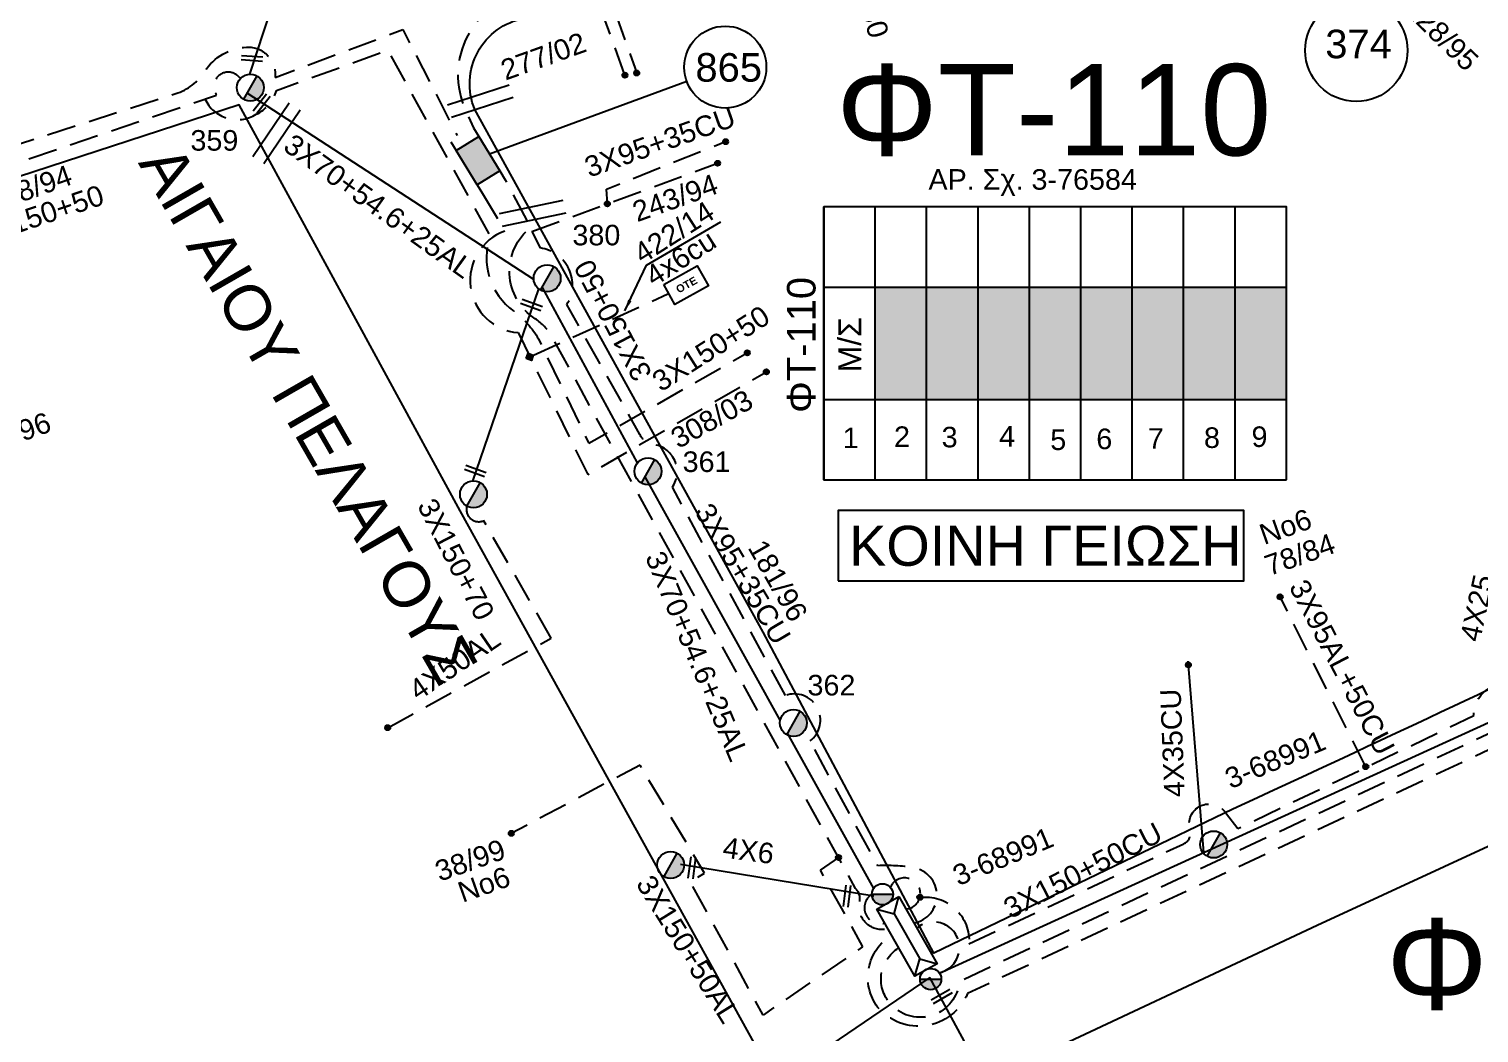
# Model space of a CAD drawing. Header units: millimetres. Extents: x 938 to 3112, y 793 to 1825.
# Drawn here: x 2313.4 to 2440.3, y 1128.3 to 1216.2 of the extents above; entities that cross this region are included whole.
import ezdxf
from ezdxf.enums import TextEntityAlignment as Align

# ---------------------------------------------------------------- set-up
doc = ezdxf.new("R2010")
doc.units = ezdxf.units.MM
doc.linetypes.add('DASHED', pattern=[19.05, 12.7, -6.35])
for name, color, linetype in [('Link Box 4 Διευθύνσεων', 7, 'Continuous'), ('Pillar OTE', 7, 'Continuous'), ('Ασφαλειοκιβώτια Χ.Τ 9 αναχωρήσεων', 7, 'Continuous'), ('Γέφυρες Εναερίου Δικτύου', 7, 'Continuous'), ('Γυμνά εναέρια ΧΤ (3Φ)   4x35CU', 7, 'Continuous'), ('Γυμνά εναέρια ΧΤ και ΦΟΠ (3Φ)   4x50+16AL', 7, 'Continuous'), ('Εναέρια παροχή ΧΤ 4x25', 7, 'SYN_LINE'), ('Επιγραφές - Σχήματα', 7, 'Continuous'), ('Καλώδια ΧΤ   3x150+50AL', 7, 'DASHED'), ('Καλώδια ΧΤ   3x150+50CU', 7, 'DASHED'), ('Καλώδια ΧΤ   3x150+70AL', 7, 'DASHED'), ('Καλώδια ΧΤ   3x82+57+13-5', 7, 'Continuous'), ('Καλώδια ΧΤ   3x95+35CU', 7, 'DASHED'), ('Καλώδια ΧΤ   3x95AL+50CU', 7, 'DASHED'), ('Καλώδια ΧΤ   4x50AL', 7, 'DASHED'), ('Καλώδια ΧΤ   4x6CU', 7, 'DASHED'), ('Μηχανική τομή', 7, 'Continuous'), ('Στύλος ΦΜ', 7, 'Continuous'), ('Στύλος ΦΜ @ 1', 7, 'Continuous'), ('Συνδέσεις', 7, 'Continuous'), ('Συνεστραμμένα ΧΤ   3x70+54.6+25AL', 7, 'SYN_LINE'), ('Τομή', 7, 'Continuous'), ('Υποσταθμός εναέριος 2 στύλων', 7, 'Continuous'), ('Υποσταθμός πόλεως', 7, 'Continuous'), ('Υπόβαθρο ΔΕΗ', 7, 'Continuous'), ('Υπόγεια καλώδια Παροχών ΧΤ   4x6', 7, 'DASHED')]:
    doc.layers.add(name, color=color, linetype=linetype)
doc.styles.get("Standard").update_dxf_attribs({"font": 'arial.ttf'})
doc.linetypes.add('SYN_LINE', pattern='A,0.5,-0.0001,["/\\/\\/\\/",Standard,S=0.1,R=0,X=0,Y=-0.05],-0.25', length=0.7501)
doc.dimstyles.new('ISO-25', dxfattribs={"dimtxt": 2.5, "dimasz": 2.5, "dimexe": 1.25, "dimexo": 0.625, "dimtad": 1, "dimtxsty": 'Standard', "dimcen": 2.5, "dimaunit": 2, "dimazin": 0, "dimtfac": 1, "dimtmove": 0, "dimatfit": 3, "dimfxl": 1, "dimarcsym": 0})

# ---------------------------------------------------------------- blocks, each defined once
blk = doc.blocks.new('ΑΣΦΑΛΕΙΟΚΙΒΩΤΙΟ ΥΠΟΣΤΑΘΜΟΥ 9 ΑΝΑΧΩΡΗΣΕΩΝ')
at = {"layer": 'Ασφαλειοκιβώτια Χ.Τ 9 αναχωρήσεων', "ltscale": 40}
for p, q in [((-23.8, 40.36), (24.02, 40.36)), ((-9.72, 40.36), (-9.72, -40.64)), ((9.94, 40.36), (9.94, -40.64)), ((-23.8, 31.36), (24.02, 31.36)), ((-23.8, 22.36), (24.02, 22.36)), ((-23.8, 13.36), (24.02, 13.36)), ((-23.8, 4.36), (24.02, 4.36)), ((-23.8, -4.64), (24.02, -4.64)), ((-23.8, -13.64), (24.02, -13.64)), ((-23.8, -22.64), (24.02, -22.64)), ((-23.8, -31.64), (24.02, -31.64))]:
    blk.add_line(p, q, dxfattribs=at)
at = {"layer": 'Ασφαλειοκιβώτια Χ.Τ 9 αναχωρήσεων'}
blk.add_lwpolyline([(-23.8, -40.64), (24.02, -40.64), (24.02, 40.36), (-23.8, 40.36)], close=True, dxfattribs=at)
for s, p in [('1', (-18.22, 37.06)), ('2', (-18.02, 28.07)), ('3', (-18.09, 19.73)), ('4', (-17.94, 9.66)), ('5', (-18.55, 0.71)), ('6', (-18.4, -7.35)), ('7', (-18.34, -16.37)), ('8', (-18.19, -26.2)), ('9', (-18.02, -34.53))]:
    blk.add_text(s, height=3.6, rotation=270, dxfattribs=at).set_placement(p)
at = {"layer": 'Ασφαλειοκιβώτια Χ.Τ 9 αναχωρήσεων', "ltscale": 40}
for tag, height, p in [('ΟΝΟΜΑ', 5, (-0.16, 44.31)), ('ΚΕΙΜΕΝΟ 1', 2, (17.06, 35.59)), ('ΚΕΙΜΕΝΟ 2', 2, (17.06, 26.88)), ('ΚΕΙΜΕΝΟ 3', 2, (17.06, 17.69)), ('ΚΕΙΜΕΝΟ 4', 2, (17.06, 8.71)), ('ΚΕΙΜΕΝΟ 5', 2, (17.06, -0.13)), ('ΚΕΙΜΕΝΟ 6', 2, (17.06, -9.05)), ('ΚΕΙΜΕΝΟ 7', 2, (17.06, -18.13)), ('ΚΕΙΜΕΝΟ 8', 2, (17.06, -26.85)), ('ΚΕΙΜΕΝΟ 9', 2, (17.06, -35.99)), ('ΣΧ', 2, (-0.1, -42.64))]:
    blk.add_attdef(tag, text='', height=height, dxfattribs=at).set_placement(p, align=Align.MIDDLE_CENTER)
blk = doc.blocks.new('LINK BOX 4 ΑΝΑΧΩΡΗΣΕΩΝ')
at = {"layer": 'Link Box 4 Διευθύνσεων', "ltscale": 40}
blk.add_hatch(color=256, dxfattribs=at).paths.add_polyline_path([(-3.54, 0), (-3.54, -4.67), (3.54, -4.67), (3.54, 0)])
for p, q in [((-3.54, 0), (-5.33, 0)), ((5.33, 0), (3.54, 0)), ((-3.54, -4.67), (-5.33, -4.67)), ((5.33, -4.67), (3.54, -4.67))]:
    blk.add_line(p, q, dxfattribs=at)
blk.add_lwpolyline([(-3.54, -4.67), (-3.54, 0), (3.54, 0), (3.54, -4.67)], close=True, dxfattribs=at)
blk = doc.blocks.new('ΥΠΟΣΤΑΘΜΟΣ ΕΝΑΕΡΙΟΣ ΕΠΙ 2 ΣΤΥΛΩΝ')
at = {"layer": 'Υποσταθμός εναέριος 2 στύλων', "linetype": 'Continuous'}
for points in [[(-11.97, -2.11, 0.574793), (-8.45, -0.07, 0.268822), (-9.64, 1.98)], [(9.68, -2.15, 0.574793), (13.19, -0.1, 0.268822), (12.01, 1.95)]]:
    blk.add_hatch(color=256, dxfattribs=at).paths.add_polyline_path(points)
for p, q in [((-11.97, -2.11), (-9.64, 1.98)), ((9.68, -2.15), (12.01, 1.95))]:
    blk.add_line(p, q, dxfattribs=at)
for centre in [(-10.81, -0.07), (10.84, -0.1)]:
    blk.add_circle(centre, 2.36, dxfattribs=at)
at = {"layer": 'Υποσταθμός πόλεως', "linetype": 'Continuous', "ltscale": 40}
blk.add_lwpolyline([(-8.57, 2.82), (8.57, 2.82), (8.57, -2.82), (-8.57, -2.82)], close=True, dxfattribs=at)
for points in [[(-5.75, 0), (-8.57, 2.82)], [(-8.57, -2.82), (-5.75, 0)], [(-5.75, 0), (5.75, 0)], [(5.75, 0), (8.57, 2.82)], [(8.57, -2.82), (5.75, 0)]]:
    blk.add_lwpolyline(points, dxfattribs=at)
at = {"layer": 'Υποσταθμός εναέριος 2 στύλων', "ltscale": 40, "flags": 1}
for tag, p in [('ΜΕΤΑΣΧΗΜΑΤΙΣΜΟΣ', (14.09, 2.51)), ('ΙΣΧΥΣ', (14.07, -0.28)), ('ΑΡΙΘΜΟΣ', (14.19, -3))]:
    blk.add_attdef(tag, p, '', height=1.8, dxfattribs=at)
blk = doc.blocks.new('ΥΠΑΡΧΩΝ ΤΣΙΜΕΝΤΕΝΙΟΣ ΣΤΥΛΟΣ')
at = {"layer": 'Στύλος ΦΜ'}
blk.add_hatch(color=256, dxfattribs=at).paths.add_polyline_path([(-1.29, -2.28, 0.574793), (2.62, 0, 0.268822), (1.3, 2.27)])
blk.add_line((-1.29, -2.28), (1.3, 2.27), dxfattribs=at)
blk.add_circle((0, 0), 2.62, dxfattribs=at)
at = {"layer": 'Στύλος ΦΜ', "flags": 4}
for tag, p in [('ΑΡΙΘΜΟΣ', (-4.68, 8.05)), ('ΤΥΠΟΣ', (-4.91, 3.03))]:
    blk.add_attdef(tag, p, '', height=4, dxfattribs=at)
blk = doc.blocks.new('ΤΟΜΗ')
at = {"layer": 'Τομή', "ltscale": 40}
for p, q in [((-5.68, 0), (5.68, 0)), ((5.68, -2.33), (-5.68, -2.33))]:
    blk.add_line(p, q, dxfattribs=at)
blk = doc.blocks.new('_ΣΥΝΔΕΣΗ')
at = {"layer": 'Συνδέσεις', "linetype": 'SYN_LINE', "ltscale": 40}
blk.add_hatch(color=256, dxfattribs=at).paths.add_polyline_path([(0.5, -0.01, 1), (-0.5, -0.01, 1)])
at = {"layer": 'Συνδέσεις'}
blk.add_circle((0, -0.01), 0.5, dxfattribs=at)
blk = doc.blocks.new('ΜΗΧΑΝΙΚΗ ΤΟΜΗ')
at = {"layer": 'Μηχανική τομή', "ltscale": 40}
for p, q in [((-1.89, 0.78), (1.89, 0.78)), ((1.89, 0), (-1.89, 0))]:
    blk.add_line(p, q, dxfattribs=at)
blk = doc.blocks.new('PILLAR ΟΤΕ')
at = {"layer": 'Pillar OTE', "ltscale": 40}
blk.add_lwpolyline([(-3.31, 2.02), (3.39, 2.02), (3.39, -1.99), (-3.31, -1.99)], close=True, dxfattribs=at)
at = {"layer": 'Pillar OTE', "insert": (-1.81, 0.71), "char_height": 1.3575, "width": 109.961, "attachment_point": 1}
blk.add_mtext('{\\fArial|b1|i0|c161|p34;OTE}', dxfattribs=at)
blk = doc.blocks.new('TSONTA XT1')
at = {"ltscale": 40}
h = blk.add_hatch(color=256, dxfattribs=at)
h.dxf.hatch_style = 1
h.paths.add_polyline_path([(595.96, 2487.66), (597.07, 2488.77), (595.96, 2489.87), (594.85, 2488.77)])
blk.add_lwpolyline([(594.85, 2488.77), (595.96, 2489.87), (597.07, 2488.77), (595.96, 2487.66)], close=True, dxfattribs=at)

msp = doc.modelspace()

# ---------------------------------------------------------------- hatches: boundary and pattern name
at = {"layer": 'Ασφαλειοκιβώτια Χ.Τ 9 αναχωρήσεων'}
for color, points in [(1, [(2387.48, 1183.78), (2391.98, 1183.78), (2391.98, 1193.61), (2387.48, 1193.61)]), (2, [(2391.98, 1193.61), (2391.98, 1183.78), (2396.48, 1183.78), (2396.48, 1193.61)]), (62, [(2396.48, 1193.61), (2396.48, 1183.78), (2400.98, 1183.78), (2400.98, 1193.61)]), (85, [(2400.98, 1193.61), (2400.98, 1183.78), (2405.48, 1183.78), (2405.48, 1193.61)]), (151, [(2405.48, 1193.61), (2405.48, 1183.78), (2409.98, 1183.78), (2409.98, 1193.61)]), (30, [(2409.98, 1193.61), (2409.98, 1183.78), (2414.48, 1183.78), (2414.48, 1193.61)]), (27, [(2414.48, 1193.61), (2414.48, 1183.78), (2418.98, 1183.78), (2418.98, 1193.61)]), (5, [(2418.98, 1193.61), (2418.98, 1183.78), (2423.48, 1183.78), (2423.48, 1193.61)])]:
    msp.add_hatch(color=color, dxfattribs=at).paths.add_polyline_path(points)
at = {"layer": 'Ασφαλειοκιβώτια Χ.Τ 9 αναχωρήσεων', "lineweight": 30}
msp.add_hatch(color=1, dxfattribs=at).paths.add_polyline_path([(2387.48, 1193.61), (2387.48, 1183.78), (2391.98, 1183.78), (2391.98, 1193.61)])

# ---------------------------------------------------------------- linework, layer by layer
at = {"layer": 'Γέφυρες Εναερίου Δικτύου', "color": 30, "linetype": 'DASHED', "ltscale": 0.2, "flags": 128}
msp.add_lwpolyline([(2370.36, 1219.98), (2368.55, 1224.53), (2365.19, 1223.75), (2364.92, 1224.48), (2357.1, 1221.65), (2357.62, 1219.55, 0.498554), (2351.47, 1209.46), (2352.31, 1207.57)], format="xyb", dxfattribs=at)
at = {"layer": 'Γέφυρες Εναερίου Δικτύου', "color": 85, "linetype": 'DASHED', "ltscale": 0.2, "flags": 128}
msp.add_lwpolyline([(2365.57, 1212.18), (2361.07, 1224.55)], dxfattribs=at)
at = {"layer": 'Γέφυρες Εναερίου Δικτύου', "color": 151, "linetype": 'DASHED', "ltscale": 0.2, "flags": 128}
msp.add_lwpolyline([(2369.36, 1219.61), (2368.28, 1222.43), (2363.56, 1220.91), (2366.6, 1212.36)], dxfattribs=at)
at = {"layer": 'Γέφυρες Εναερίου Δικτύου', "color": 151, "linetype": 'SYN_LINE', "ltscale": 20, "flags": 128}
msp.add_lwpolyline([(2352.26, 1176.65), (2358.04, 1193.46)], dxfattribs=at)
at = {"layer": 'Γυμνά εναέρια ΧΤ (3Φ)   4x35CU', "color": 173, "linetype": 'SYN_LINE', "ltscale": 20, "flags": 128}
msp.add_lwpolyline([(2416.26, 1144.14), (2414.87, 1160.87)], dxfattribs=at)
at = {"layer": 'Γυμνά εναέρια ΧΤ και ΦΟΠ (3Φ)   4x50+16AL', "color": 1, "linetype": 'DASHED', "ltscale": 0.2, "flags": 128}
msp.add_lwpolyline([(2483.83, 1172.36), (2474.92, 1168.08), (2470.68, 1167.48), (2441.21, 1153.11), (2395.56, 1131.78, -0.561874), (2387.69, 1130.59, -0.435328), (2388.9, 1136.9, -0.294551)], format="xyb", dxfattribs=at)
at = {"layer": 'Γυμνά εναέρια ΧΤ και ΦΟΠ (3Φ)   4x50+16AL', "color": 85, "flags": 128}
msp.add_lwpolyline([(2392.25, 1133.18), (2358.97, 1110.55)], dxfattribs=at)
at = {"layer": 'Επιγραφές - Σχήματα', "linetype": 'Continuous', "ltscale": 0.2}
msp.add_line((2353.7, 1205.3), (2370.98, 1211.64), dxfattribs=at)
at = {"layer": 'Επιγραφές - Σχήματα', "color": 190}
msp.add_lwpolyline([(2384.24, 1167.91), (2419.75, 1167.91), (2419.75, 1174.08), (2384.24, 1174.08)], close=True, dxfattribs=at)
at = {"layer": 'Επιγραφές - Σχήματα', "linetype": 'Continuous', "ltscale": 0.2}
for centre, radius in [((2429.6, 1214.35), 4.48), ((2374.35, 1212.88), 3.59)]:
    msp.add_circle(centre, radius, dxfattribs=at)
at = {"layer": 'Επιγραφές - Σχήματα', "color": 151, "linetype": 'DASHED', "ltscale": 0.2}
msp.add_arc((2390.06, 1140.54), 1.37, 274.4083, 156.1936, dxfattribs=at)
at = {"layer": 'Επιγραφές - Σχήματα', "color": 85, "linetype": 'DASHED', "ltscale": 0.2}
msp.add_arc((2387.94, 1139.29), 1.4, 122.7196, 285.1462, dxfattribs=at)
at = {"layer": 'Επιγραφές - Σχήματα', "color": 173, "linetype": 'DASHED', "ltscale": 0.2}
msp.add_arc((2392.6, 1135.8), 2.25, 282.1584, 131.2135, dxfattribs=at)
at = {"layer": 'Καλώδια ΧΤ   3x150+50AL', "color": 5, "linetype": 'DASHED', "ltscale": 0.2, "flags": 128}
msp.add_lwpolyline([(2262.12, 1184.38), (2259.58, 1193.38), (2271.49, 1196.64), (2272.08, 1195.16), (2303.47, 1204.21), (2303.88, 1203.39), (2326.24, 1210.56, 0.173601), (2328.79, 1212.51, -0.240606), (2332.45, 1214.63, -0.466411), (2334.94, 1211.97), (2346.12, 1216.17), (2350.88, 1206.91)], format="xyb", dxfattribs=at)
at = {"layer": 'Καλώδια ΧΤ   3x150+50AL', "color": 85, "linetype": 'DASHED', "ltscale": 0.2, "flags": 128}
msp.add_lwpolyline([(2328.8, 1210.1, 0.451944), (2333.29, 1208.75, 0.217019), (2335.05, 1210.84), (2344.8, 1214.36), (2353.75, 1198.12, 0.325679), (2355.84, 1191.51, -0.10438), (2358, 1189.09), (2362.4, 1179.96), (2376.28, 1187.87)], format="xyb", dxfattribs=at)
msp.add_lwpolyline([(2263.76, 1184.84), (2261.61, 1192.75), (2270.53, 1195.62), (2271.62, 1193.12), (2301.96, 1202.29), (2302.48, 1201.15), (2329.8, 1210.44)], dxfattribs=at)
at = {"layer": 'Καλώδια ΧΤ   3x150+50AL', "color": 27, "linetype": 'DASHED', "ltscale": 0.2, "flags": 128}
msp.add_lwpolyline([(2388.29, 1137.39, -0.509182), (2386.12, 1139.83, 0.26482), (2385.75, 1140.99), (2359.17, 1189.29, 0.12588), (2357.71, 1190.85, -0.511435), (2357.33, 1198.86), (2355.1, 1203.03)], format="xyb", dxfattribs=at)
at = {"layer": 'Καλώδια ΧΤ   3x150+50AL', "color": 5, "linetype": 'DASHED', "ltscale": 0.2, "flags": 128}
for points in [[(2353.11, 1201.81), (2355.06, 1198.53)], [(2356.21, 1189.64), (2362.32, 1177.21), (2377.95, 1186.21)]]:
    msp.add_lwpolyline(points, dxfattribs=at)
at = {"layer": 'Καλώδια ΧΤ   3x150+50AL', "color": 27, "linetype": 'DASHED', "ltscale": 0.2, "flags": 128}
msp.add_lwpolyline([(2384.27, 1143.69), (2382.65, 1142.59), (2386.38, 1135.88), (2377.67, 1129.9), (2371.29, 1141.58), (2372.53, 1142.32), (2366.89, 1151.77), (2355.62, 1145.8)], dxfattribs=at)
at = {"layer": 'Καλώδια ΧΤ   3x150+50AL', "color": 85, "linetype": 'DASHED', "ltscale": 0.2}
msp.add_arc((2330.84, 1211.17), 1.27, 33.5116, 214.9216, dxfattribs=at)
at = {"layer": 'Καλώδια ΧΤ   3x150+50AL', "color": 5, "linetype": 'DASHED', "ltscale": 0.2}
msp.add_arc((2356.61, 1194.21), 4.59, 109.7295, 264.9971, dxfattribs=at)
at = {"layer": 'Καλώδια ΧΤ   3x150+50CU', "color": 30, "linetype": 'DASHED', "ltscale": 0.2, "flags": 128}
msp.add_lwpolyline([(2482.2, 1200.29), (2493.68, 1182.26), (2472.49, 1171.22, 0.088346), (2469.27, 1168.74, 0.223385), (2469, 1167.87, -0.529695), (2468.27, 1167.2), (2394.85, 1132.83, -0.638661), (2388.94, 1130.74, -0.486068), (2389.54, 1135.78, -0.438582)], format="xyb", dxfattribs=at)
at = {"layer": 'Καλώδια ΧΤ   3x150+50CU', "color": 173, "linetype": 'Continuous', "ltscale": 0.2, "flags": 128}
msp.add_lwpolyline([(2393.1, 1133.57), (2441.48, 1155.66), (2467.12, 1167.63), (2494.35, 1171.35)], dxfattribs=at)
at = {"layer": 'Καλώδια ΧΤ   3x150+50CU', "color": 151, "linetype": 'DASHED', "ltscale": 0.2, "flags": 128}
for points in [[(2395.69, 1136.14), (2414.49, 1144.89, 0.373114), (2415.04, 1146.12, -0.855459), (2418.15, 1147.62), (2419.22, 1146.23), (2439.89, 1156.11, -0.662628), (2444.39, 1158.16), (2466.97, 1168.8)], [(2391.39, 1140.2, -0.474151), (2395.69, 1136.14, -0.282787)]]:
    msp.add_lwpolyline(points, format="xyb", dxfattribs=at)
at = {"layer": 'Καλώδια ΧΤ   3x150+50CU', "color": 154, "linetype": 'DASHED', "ltscale": 0.2, "flags": 128}
msp.add_lwpolyline([(2390.42, 1139.34), (2390.47, 1139.36)], dxfattribs=at)
at = {"layer": 'Καλώδια ΧΤ   3x150+70AL', "color": 151, "linetype": 'DASHED', "ltscale": 0.2, "flags": 128}
msp.add_lwpolyline([(2359.12, 1162.9), (2353.19, 1173.18)], dxfattribs=at)
at = {"layer": 'Καλώδια ΧΤ   3x150+70AL', "color": 27, "linetype": 'DASHED', "ltscale": 0.2}
msp.add_arc((2352.77, 1174.17), 1.08, 164.856, 292.8467, dxfattribs=at)
at = {"layer": 'Καλώδια ΧΤ   3x82+57+13-5', "color": 85, "flags": 128}
msp.add_lwpolyline([(2332.72, 1212.27), (2344.03, 1246.69)], dxfattribs=at)
at = {"layer": 'Καλώδια ΧΤ   3x95+35CU', "color": 2, "linetype": 'DASHED', "ltscale": 0.2}
msp.add_line((2357.42, 1198.49), (2358.14, 1197.05), dxfattribs=at)
at = {"layer": 'Καλώδια ΧΤ   3x95+35CU', "color": 2, "linetype": 'DASHED', "ltscale": 0.2, "flags": 128}
for points in [[(2364.03, 1200.92), (2363.95, 1202.21), (2374.37, 1206.36)], [(2357.42, 1198.49), (2373.68, 1204.47)]]:
    msp.add_lwpolyline(points, dxfattribs=at)
for points in [[(2379.62, 1157.88), (2369.72, 1176.1, 0.559933), (2368.02, 1179.86, -0.265322), (2366.88, 1180.71), (2360.48, 1192.1, 0.546551), (2358.14, 1197.05)], [(2390.85, 1137.96, 0.845922), (2390.83, 1142.8, 0.052657), (2387.71, 1142.97), (2381.78, 1153.9)]]:
    msp.add_lwpolyline(points, format="xyb", dxfattribs=at)
at = {"layer": 'Καλώδια ΧΤ   3x95+35CU', "color": 2, "linetype": 'DASHED', "ltscale": 0.2}
msp.add_arc((2380.39, 1155.72), 2.29, 307.3054, 109.7313, dxfattribs=at)
at = {"layer": 'Καλώδια ΧΤ   3x95AL+50CU', "color": 151, "linetype": 'DASHED', "ltscale": 0.2, "flags": 128}
msp.add_lwpolyline([(2430.43, 1151.64), (2422.93, 1166.5)], dxfattribs=at)
at = {"layer": 'Καλώδια ΧΤ   4x50AL', "color": 85, "linetype": 'DASHED', "ltscale": 0.2, "flags": 128}
msp.add_lwpolyline([(2344.8, 1155.05), (2359.12, 1162.9)], dxfattribs=at)
at = {"layer": 'Καλώδια ΧΤ   4x6CU', "color": 151, "linetype": 'SYN_LINE', "ltscale": 20, "flags": 128}
msp.add_lwpolyline([(2387.35, 1140.3), (2370.43, 1143.09)], dxfattribs=at)
at = {"layer": 'Συνεστραμμένα ΧΤ   3x70+54.6+25AL', "color": 151, "linetype": 'SYN_LINE', "ltscale": 20, "flags": 128}
for points in [[(2357.58, 1194.29), (2332.5, 1210.59)], [(2366.67, 1178.23), (2358.33, 1193.64)], [(2379.17, 1155.72), (2367.33, 1177.03)], [(2387.35, 1140.99), (2379.81, 1154.57)]]:
    msp.add_lwpolyline(points, dxfattribs=at)
at = {"layer": 'Συνεστραμμένα ΧΤ   3x70+54.6+25AL', "color": 85, "linetype": 'SYN_LINE', "ltscale": 20, "flags": 128}
msp.add_lwpolyline([(2409.09, 1102.11), (2392.25, 1133.18)], dxfattribs=at)
at = {"layer": 'Υπόβαθρο ΔΕΗ', "flags": 128}
for points in [[(2356.73, 1217.16), (2401.94, 1234.15), (2435.1, 1246.01, -0.309559), (2441.4, 1244.92, -0.009292), (2486.98, 1180.58, -0.007422), (2418.79, 1147.93), (2392.62, 1135.33), (2377.68, 1163.41), (2352.42, 1209.18, -0.474665), (2356.73, 1217.16, -0.570458)], [(2356.73, 1217.16), (2401.94, 1234.15), (2435.1, 1246.01, -0.309559), (2441.4, 1244.92, -0.009292), (2486.98, 1180.58, -0.007422), (2418.79, 1147.93), (2392.62, 1135.33), (2377.68, 1163.41), (2352.42, 1209.18, -0.474665), (2356.73, 1217.16, -0.570458)], [(2398.3, 1124.67), (2419.51, 1090.01), (2424.49, 1081.25), (2444.8, 1053.67), (2459.02, 1034.29), (2472.87, 1014.86, 0.213736), (2480.45, 1014.27), (2516.5, 1037.7), (2544.98, 1056, 0.544418), (2547.45, 1070.71, 0.385819), (2554.89, 1087.04), (2531.09, 1120.62), (2506.42, 1154.07), (2494.8, 1170.01), (2459.91, 1153.33), (2426.16, 1137.74), (2398.3, 1124.67)], [(2398.3, 1124.67), (2419.51, 1090.01), (2424.49, 1081.25), (2444.8, 1053.67), (2459.02, 1034.29), (2472.87, 1014.86, 0.213736), (2480.45, 1014.27), (2516.5, 1037.7), (2544.98, 1056, 0.544418), (2547.45, 1070.71, 0.385819), (2554.89, 1087.04), (2531.09, 1120.62), (2506.42, 1154.07), (2494.8, 1170.01), (2459.91, 1153.33), (2426.16, 1137.74), (2398.3, 1124.67)]]:
    msp.add_lwpolyline(points, format="xyb", dxfattribs=at)
for points in [[(2179.96, 1159.4), (2216.17, 1106.19), (2255.77, 1047.91), (2302.67, 1075.1), (2330.67, 1091.54), (2315.31, 1119.94), (2319.15, 1121.89), (2334.27, 1094.54), (2377.63, 1126.11), (2351.14, 1174.03), (2331.79, 1209.59), (2287.51, 1195.14), (2233.9, 1178.16), (2179.96, 1159.4)], [(2334.8, 1094.92), (2377.63, 1126.11), (2351.14, 1174.03), (2331.79, 1209.59), (2287.51, 1195.14), (2233.9, 1178.16), (2179.96, 1159.4)], [(2367.45, 1195.55), (2373.97, 1199.35)]]:
    msp.add_lwpolyline(points, dxfattribs=at)
at = {"layer": 'Υπόγεια καλώδια Παροχών ΧΤ   4x6', "color": 5, "linetype": 'DASHED', "ltscale": 0.2}
msp.add_lwpolyline([(2357.55, 1187.66), (2369.33, 1193.03)], dxfattribs=at)

# ---------------------------------------------------------------- block references
at = {"layer": 'Link Box 4 Διευθύνσεων', "xscale": 0.5000000000002991, "yscale": 0.5000000000002991, "zscale": 0.5000000000002991, "rotation": 121.5148747824052}
msp.add_blockref('LINK BOX 4 ΑΝΑΧΩΡΗΣΕΩΝ', (2351.71, 1204.08), dxfattribs=at)
at = {"layer": 'Pillar OTE', "xscale": 0.5, "yscale": 0.5, "zscale": 0.5, "rotation": 28.88305099722077}
msp.add_blockref('PILLAR ΟΤΕ', (2370.91, 1193.78), dxfattribs=at)
at = {"layer": 'Ασφαλειοκιβώτια Χ.Τ 9 αναχωρήσεων', "xscale": 0.5, "yscale": 0.5, "zscale": 0.5, "rotation": 90}
msp.add_blockref('ΑΣΦΑΛΕΙΟΚΙΒΩΤΙΟ ΥΠΟΣΤΑΘΜΟΥ 9 ΑΝΑΧΩΡΗΣΕΩΝ', (2403.16, 1188.64), dxfattribs=at).add_auto_attribs({'ΟΝΟΜΑ': 'ΦΤ-110'})
at = {"layer": 'Μηχανική τομή'}
for p, xscale, yscale, zscale, rotation in [((2332.93, 1213.84), 0.499999999999921, 0.499999999999921, 0.499999999999921, 176.242055877092), ((2333.61, 1209.81), 0.4999999999998386, 0.4999999999998386, 0.4999999999998386, 231.8488679379664), ((2357.45, 1192.24), 0.4999999999999029, 0.4999999999999029, 0.4999999999999029, 160.0654381024449), ((2352.53, 1177.71), 0.4999999999999029, 0.4999999999999029, 0.4999999999999029, 160.0654381024449), ((2371.24, 1142.81), 0.4999999999998872, 0.4999999999998872, 0.4999999999998872, 262.5652132146356), ((2384.82, 1140.34), 0.4999999999998872, 0.4999999999998872, 0.4999999999998872, 262.5652132146356), ((2393.19, 1131.7), 0.4999999999999006, 0.4999999999999006, 0.4999999999999006, 209.9354743833393)]:
    msp.add_blockref('ΜΗΧΑΝΙΚΗ ΤΟΜΗ', p, dxfattribs=dict(at, xscale=xscale, yscale=yscale, zscale=zscale, rotation=rotation))
at = {"layer": 'Στύλος ΦΜ @ 1', "ltscale": 40}
ref = msp.add_blockref('ΥΠΑΡΧΩΝ ΤΣΙΜΕΝΤΕΝΙΟΣ ΣΤΥΛΟΣ', (2332.78, 1211.09), dxfattribs=dict(at, xscale=0.4499999999998181, yscale=0.4499999999998181, zscale=0.4499999999998181))
ref.add_attrib('ΤΥΠΟΣ', '359', (2327.53, 1205.57), dxfattribs={"layer": 'Στύλος ΦΜ', "height": 1.8, "flags": 4})
at = {"layer": 'Στύλος ΦΜ @ 1', "ltscale": 40, "xscale": 0.4499999999998181, "yscale": 0.4499999999998181, "zscale": 0.4499999999998181}
for p in [(2332.78, 1211.09), (2352.31, 1175.48), (2352.31, 1175.48), (2417.11, 1144.83), (2417.11, 1144.83), (2369.57, 1143.04), (2369.57, 1143.04)]:
    msp.add_blockref('ΥΠΑΡΧΩΝ ΤΣΙΜΕΝΤΕΝΙΟΣ ΣΤΥΛΟΣ', p, dxfattribs=at)
at = {"layer": 'Στύλος ΦΜ @ 1', "ltscale": 40}
ref = msp.add_blockref('ΥΠΑΡΧΩΝ ΤΣΙΜΕΝΤΕΝΙΟΣ ΣΤΥΛΟΣ', (2358.76, 1194.39), dxfattribs=dict(at, xscale=0.4499999999998181, yscale=0.4499999999998181, zscale=0.4499999999998181))
ref.add_attrib('ΤΥΠΟΣ', '380', (2360.97, 1197.28), dxfattribs={"layer": 'Στύλος ΦΜ', "height": 1.8, "flags": 4})
ref = msp.add_blockref('ΥΠΑΡΧΩΝ ΤΣΙΜΕΝΤΕΝΙΟΣ ΣΤΥΛΟΣ', (2358.76, 1194.39), dxfattribs=dict(at, xscale=0.4499999999998181, yscale=0.4499999999998181, zscale=0.4499999999998181))
ref.add_attrib('ΤΥΠΟΣ', '380', (2360.97, 1197.28), dxfattribs={"layer": 'Στύλος ΦΜ', "height": 1.8, "flags": 4})
ref = msp.add_blockref('ΥΠΑΡΧΩΝ ΤΣΙΜΕΝΤΕΝΙΟΣ ΣΤΥΛΟΣ', (2367.59, 1177.5), dxfattribs=dict(at, xscale=0.4499999999998181, yscale=0.4499999999998181, zscale=0.4499999999998181))
ref.add_attrib('ΤΥΠΟΣ', '361', (2370.62, 1177.44), dxfattribs={"layer": 'Στύλος ΦΜ', "height": 1.8, "flags": 4})
ref = msp.add_blockref('ΥΠΑΡΧΩΝ ΤΣΙΜΕΝΤΕΝΙΟΣ ΣΤΥΛΟΣ', (2380.32, 1155.47), dxfattribs=dict(at, xscale=0.4499999999998181, yscale=0.4499999999998181, zscale=0.4499999999998181))
ref.add_attrib('ΤΥΠΟΣ', '362', (2381.55, 1157.88), dxfattribs={"layer": 'Στύλος ΦΜ', "height": 1.8, "flags": 4})
at = {"layer": 'Συνδέσεις', "xscale": 0.4500000000000455, "yscale": 0.4500000000000455, "zscale": 0.4500000000000455}
for p in [(2365.57, 1212.18), (2366.6, 1212.37), (2374.38, 1206.36), (2373.68, 1204.47), (2364.03, 1200.92), (2376.28, 1187.88), (2377.95, 1186.21), (2422.93, 1166.51), (2414.9, 1160.56), (2344.8, 1155.06), (2430.43, 1151.65), (2355.62, 1145.81), (2384.27, 1143.7), (2391.39, 1140.21)]:
    msp.add_blockref('_ΣΥΝΔΕΣΗ', p, dxfattribs=at)
at = {"layer": 'Συνδέσεις', "xscale": 0.3075184835441075, "yscale": 0.3075184835441075, "zscale": 0.3075184835441075, "rotation": 24.52730122188188}
msp.add_blockref('TSONTA XT1', (2508.22, 415.16), dxfattribs=at)
at = {"layer": 'Τομή'}
for p, xscale, yscale, zscale, rotation in [((2352.73, 1210.46), 0.4999999999999745, 0.4999999999999745, 0.4999999999999745, 17.74674678543707), ((2352.73, 1210.46), 0.4999999999999745, 0.4999999999999745, 0.4999999999999745, 17.74674678543707), ((2335.55, 1206.76), 0.4999999999998327, 0.4999999999998327, 0.4999999999998327, 235.8647863376001), ((2357.37, 1200.66), 0.5000000000000098, 0.5000000000000098, 0.5000000000000098, 11.87882287209122), ((2357.37, 1200.66), 0.5000000000000098, 0.5000000000000098, 0.5000000000000098, 11.87882287209122)]:
    msp.add_blockref('ΤΟΜΗ', p, dxfattribs=dict(at, xscale=xscale, yscale=yscale, zscale=zscale, rotation=rotation))
at = {"layer": 'Υποσταθμός εναέριος 2 στύλων', "lineweight": 30, "xscale": 0.3943653519938651, "yscale": 0.3943653519938651, "zscale": 0.3943653519938651, "rotation": 299.679621275186}
msp.add_blockref('ΥΠΟΣΤΑΘΜΟΣ ΕΝΑΕΡΙΟΣ ΕΠΙ 2 ΣΤΥΛΩΝ', (2390.25, 1136.78), dxfattribs=at)

# ---------------------------------------------------------------- texts
at = {"layer": 'Γυμνά εναέρια ΧΤ (3Φ)   4x35CU'}
msp.add_text('4X35CU', height=1.8, rotation=92.2392, dxfattribs=at).set_placement((2413.5, 1153.71), align=Align.MIDDLE)
at = {"layer": 'Εναέρια παροχή ΧΤ 4x25', "ltscale": 20}
msp.add_text('4X25', height=1.8, rotation=77.8292, dxfattribs=at).set_placement((2440.15, 1165.54), align=Align.MIDDLE)
at = {"layer": 'Επιγραφές - Σχήματα', "linetype": 'DASHED', "ltscale": 0.2, "attachment_point": 1}
for s, insert, char_height, width, rotation in [('228/95', (2434.95, 1219.05), 1.8, 10.8079, 315.7656), ('277/02', (2354.5, 1213.39), 1.8, 10.8079, 19.7463), ('ΑΙΓΑΙΟΥ ΠΕΛΑΓΟΥΣ', (2326.38, 1206.5), 4, 80.8161, 299.9163), ('158/94', (2309.48, 1201.81), 1.8, 10.8079, 19.4523), ('243/94', (2366.03, 1200.99), 1.8, 10.8079, 19.7463), ('Μ/Σ', (2384.25, 1186.16), 2, 4.5946, 90), ('308/03', (2369.37, 1181.01), 1.8, 10.8079, 28.9881), ('Νο396', (2307.91, 1180.27), 1.8, 10.8079, 19.4523), ('Νο6', (2420.92, 1172.74), 1.8, 10.8079, 19.4523), ('78/84', (2421.38, 1170.02), 1.8, 10.8079, 19.4523), ('181/96', (2377.84, 1171.72), 1.8, 10.8079, 299.767), ('3-68991', (2417.89, 1151.32), 1.8, 10.8079, 22.7518), ('38/99', (2348.75, 1143.26), 1.8, 10.8079, 19.4523), ('3-68991', (2394.06, 1142.83), 1.8, 10.8079, 22.7518), ('Νο6', (2350.75, 1141.42), 1.8, 10.8079, 19.4523)]:
    msp.add_mtext(s, dxfattribs=dict(at, insert=insert, char_height=char_height, width=width, rotation=rotation))
at = {"layer": 'Επιγραφές - Σχήματα', "linetype": 'Continuous', "ltscale": 0.2, "attachment_point": 1}
for s, insert, char_height, width in [('374', (2426.88, 1216.16), 2.5, 8.9836), ('865', (2371.74, 1214.11), 2.5, 5.3783), ('ΑΡ. Σχ. 3-76584', (2392.14, 1203.95), 1.8, 24.248)]:
    msp.add_mtext(s, dxfattribs=dict(at, insert=insert, char_height=char_height, width=width))
at = {"layer": 'Επιγραφές - Σχήματα', "linetype": 'DASHED', "ltscale": 0.2, "char_height": 8, "width": 24.9768, "attachment_point": 1}
for s, insert in [('ΦΤ-110', (2384.05, 1213.15)), ('ΦΤ-62', (2432.2, 1138.37))]:
    msp.add_mtext(s, dxfattribs=dict(at, insert=insert))
at = {"layer": 'Επιγραφές - Σχήματα', "color": 190, "insert": (2385.19, 1172.73), "char_height": 3.5, "width": 35.1311, "attachment_point": 1}
msp.add_mtext('KOINH ΓΕΙΩΣΗ', dxfattribs=at)
at = {"layer": 'Καλώδια ΧΤ   3x150+50AL', "ltscale": 0.2}
for s, rotation, p in [('3X150+50', 286.7143, (2386.21, 1221.05)), ('3X150+50', 18.5308, (2314.37, 1199.94)), ('3X150+50', 117.7659, (2364.51, 1190.71)), ('3X150+50', 32.532, (2373.09, 1188.26)), ('3X150+50AL', 301.8519, (2371.1, 1135.67))]:
    msp.add_text(s, height=1.8, rotation=rotation, dxfattribs=at).set_placement(p, align=Align.MIDDLE)
at = {"layer": 'Καλώδια ΧΤ   3x150+50AL', "ltscale": 0.2, "char_height": 1.8, "attachment_point": 1, "rotation": 32.532}
for s, insert in [('422/14', (2366.13, 1197.12)), ('4x6cu', (2367.13, 1195.14))]:
    msp.add_mtext_dynamic_manual_height_columns(s, width=1.8, gutter_width=12.5, heights=[0.118], dxfattribs=dict(at, insert=insert))
at = {"layer": 'Καλώδια ΧΤ   3x150+50CU', "ltscale": 0.2}
msp.add_text('3X150+50CU', height=1.8, rotation=27.3276, dxfattribs=at).set_placement((2405.65, 1142.57), align=Align.MIDDLE)
at = {"layer": 'Καλώδια ΧΤ   3x150+70AL', "ltscale": 0.2}
msp.add_text('3X150+70', height=1.8, rotation=297.3206, dxfattribs=at).set_placement((2350.79, 1169.8), align=Align.MIDDLE)
at = {"layer": 'Καλώδια ΧΤ   3x95+35CU', "ltscale": 0.2}
for rotation, p in [(19.4759, (2368.63, 1206.34)), (300.6745, (2375.9, 1168.53))]:
    msp.add_text('3X95+35CU', height=1.8, rotation=rotation, dxfattribs=at).set_placement(p, align=Align.MIDDLE)
at = {"layer": 'Καλώδια ΧΤ   3x95AL+50CU', "ltscale": 0.2}
msp.add_text('3X95AL+50CU', height=1.8, rotation=297.5751, dxfattribs=at).set_placement((2428.36, 1160.35), align=Align.MIDDLE)
at = {"layer": 'Καλώδια ΧΤ   4x50AL', "ltscale": 0.2}
msp.add_text('4X50AL', height=1.8, rotation=34.3734, dxfattribs=at).set_placement((2350.65, 1160.63), align=Align.MIDDLE)
at = {"layer": 'Καλώδια ΧΤ   4x6CU', "linetype": 'DASHED', "ltscale": 0.2, "insert": (2374.29, 1145.49), "char_height": 1.8, "width": 10.8079, "attachment_point": 1, "rotation": 352.3597}
msp.add_mtext('4Χ6', dxfattribs=at)
at = {"layer": 'Συνεστραμμένα ΧΤ   3x70+54.6+25AL', "ltscale": 20}
for rotation, p in [(324.3358, (2344.01, 1200.72)), (292.5819, (2371.9, 1161.32))]:
    msp.add_text('3X70+54.6+25AL', height=1.8, rotation=rotation, dxfattribs=at).set_placement(p, align=Align.MIDDLE)

# ---------------------------------------------------------------- leaders
at = {"layer": 'Επιγραφές - Σχήματα', "ltscale": 40}
msp.add_leader([(2365.57, 1191.55), (2367.45, 1195.55)], dimstyle='ISO-25', override={"dimasz": 1, "dimtad": 0}, dxfattribs=at)

doc.saveas('drawing.dxf')
